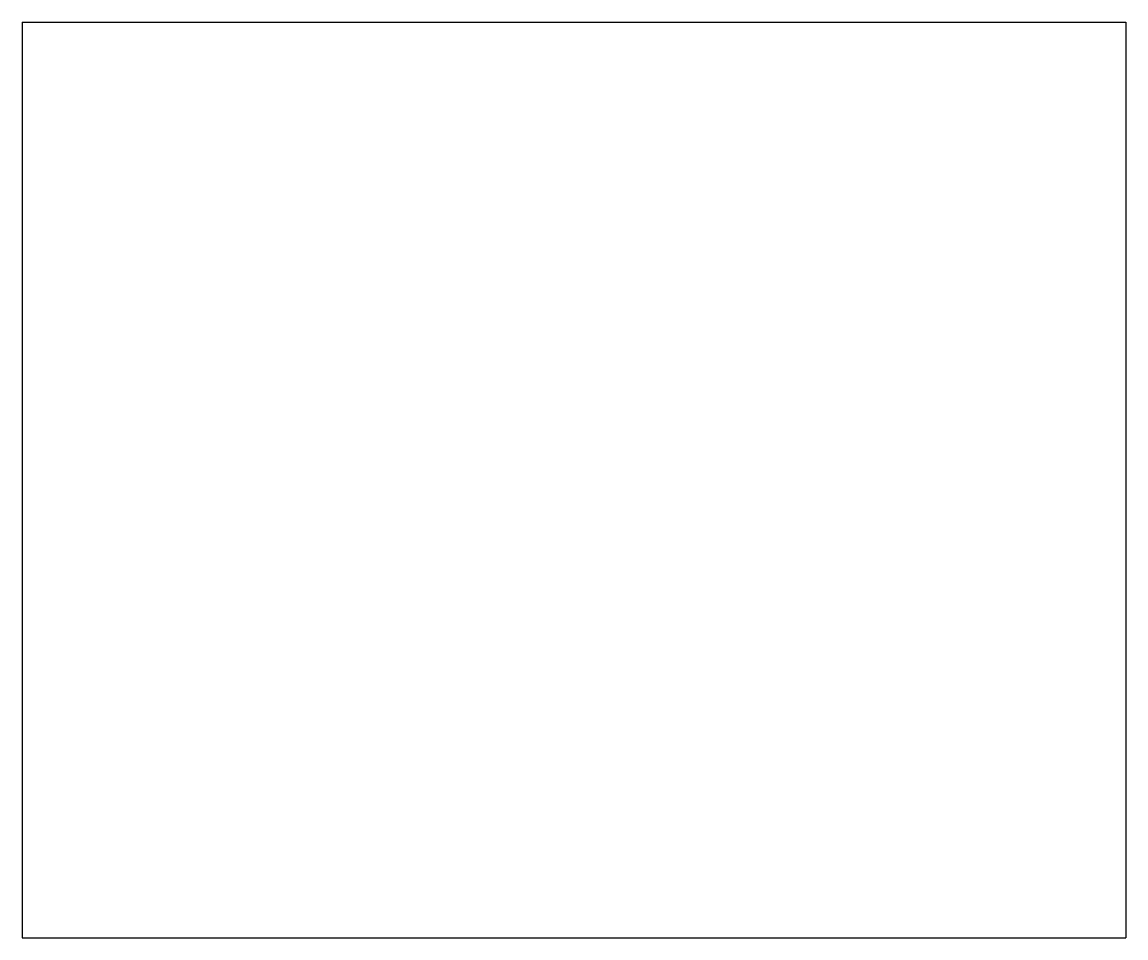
# Model space of a CAD drawing. Extents: x -199 to 0, y 0 to 165.
import ezdxf

# ---------------------------------------------------------------- set-up
doc = ezdxf.new("R2010")
doc.units = 0
doc.layers.add('MODELSKETCH_VISIBLE', color=7, linetype='CONTINUOUS')

msp = doc.modelspace()

# ---------------------------------------------------------------- linework, layer by layer
at = {"layer": 'MODELSKETCH_VISIBLE'}
for p, q in [((-198.79, 165), (0, 165)), ((-198.79, 165), (-198.79, 0)), ((0, 165), (0, 0)), ((-198.79, 0), (0, 0))]:
    msp.add_line(p, q, dxfattribs=at)

doc.saveas('drawing.dxf')
